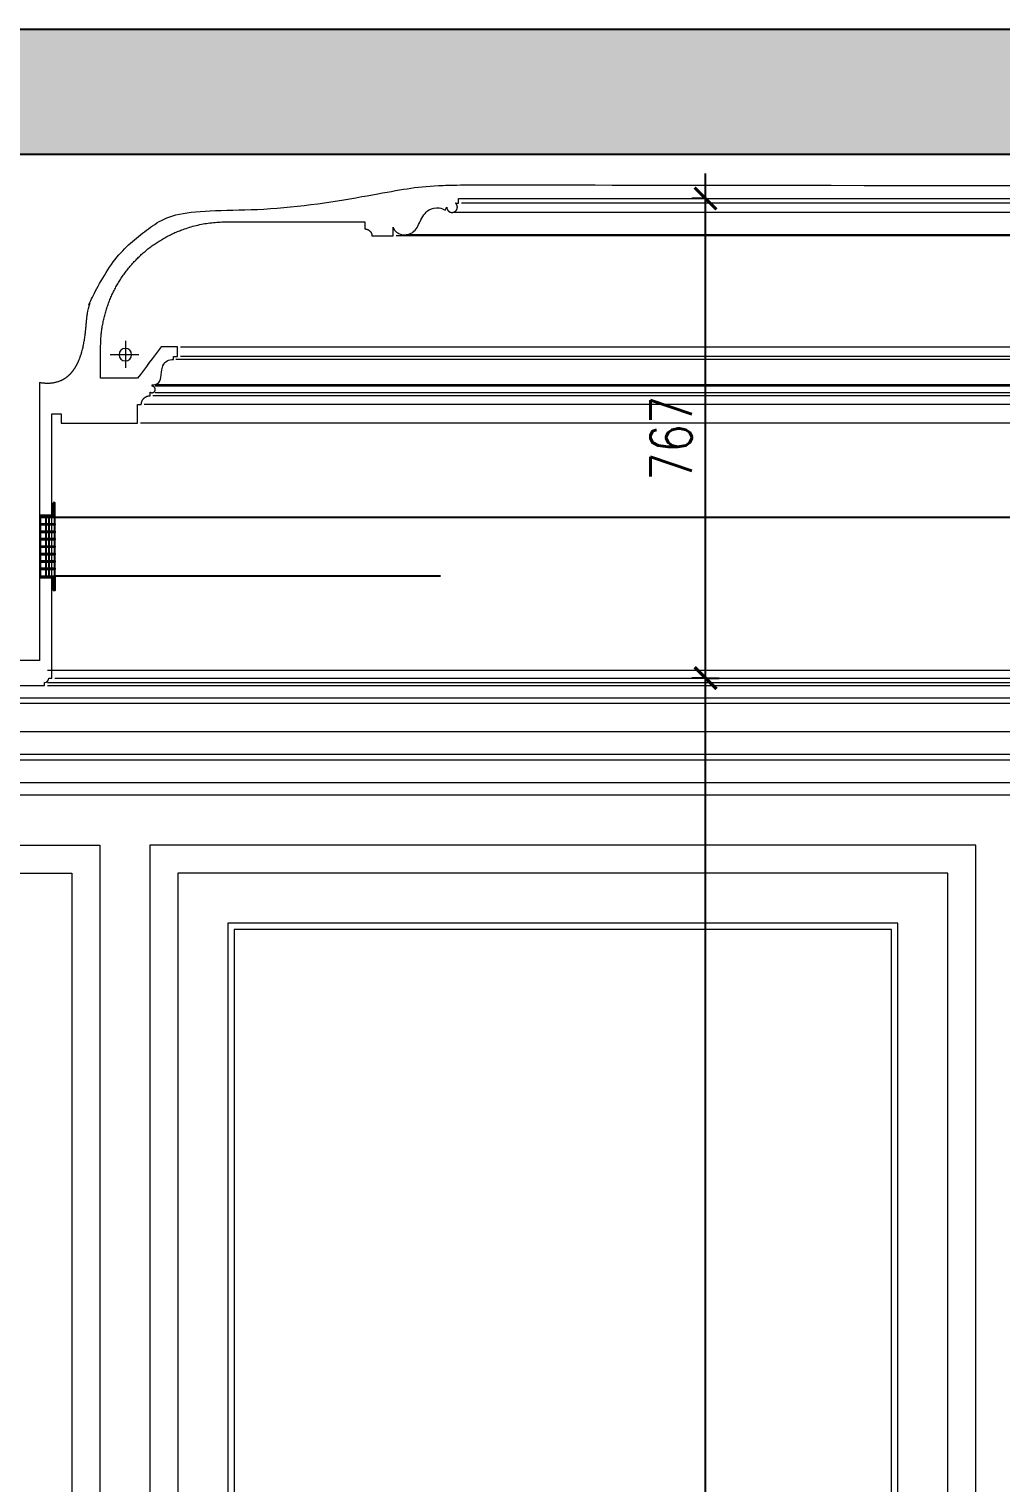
# Model space of a CAD drawing. Header units: millimetres. Extents: x -10942 to 92711, y -16583 to 30009.
# Drawn here: x 40474 to 42029, y 20887 to 23212 of the extents above; entities that cross this region are included whole.
import ezdxf

# ---------------------------------------------------------------- set-up
doc = ezdxf.new("R2010")
doc.units = ezdxf.units.MM
doc.header["$LTSCALE"] = 1000
doc.header["$MEASUREMENT"] = 0
doc.linetypes.add('HIDDEN', pattern=[0.375, 0.25, -0.125])
for name, color, linetype in [('8', 8, 'Continuous'), ('A-DIM', 9, 'Continuous'), ('FURNITURE', 200, 'Continuous'), ('Layer3', 3, 'Continuous'), ('Layer7', 8, 'Continuous'), ('LIGHT', 8, 'Continuous'), ('METAL', 5, 'Continuous'), ('PROJECTION', 8, 'Continuous')]:
    doc.layers.add(name, color=color, linetype=linetype)
doc.layers.add('GRC', color=41, linetype='Continuous', lineweight=0)
doc.layers.add('Lighting', color=5, linetype='Continuous', lineweight=0)
doc.styles.add('ST9', font='romans.shx', dxfattribs={"width": 0.8})
doc.dimstyles.new('DIM-20', dxfattribs={"dimscale": 1000, "dimtxt": 0.044, "dimasz": 0.035, "dimexe": 0.022, "dimexo": 0.022, "dimgap": 0.022, "dimtad": 1, "dimdec": 0, "dimzin": 0, "dimdsep": 46, "dimtxsty": 'ST9', "dimblk1": 'ARCHTICK', "dimblk2": 'ARCHTICK', "dimsah": 1, "dimcen": 0.08800000000000001, "dimdle": 0.04, "dimclrd": 256, "dimclre": 256, "dimclrt": 3, "dimadec": 0, "dimazin": 0, "dimtfac": 1, "dimtdec": 0, "dimtix": 1, "dimtofl": 0, "dimtmove": 1, "dimatfit": 3, "dimldrblk": 'CLOSED', "dimfxl": 1, "dimtolj": 1, "dimtzin": 0, "dimarcsym": 0})

# ---------------------------------------------------------------- blocks, each defined once
blk = doc.blocks.new('DIFFUSER SEC')
at = {"layer": 'FURNITURE', "color": 251, "linetype": 'Continuous', "lineweight": 0}
for p, q in [((55028.50211812685, -20119.84090920478), (55028.50211812685, -20213.84090920665)), ((55051.50211812708, -20119.84090920478), (55051.50211812708, -20213.84090920665))]:
    blk.add_line(p, q, dxfattribs=at)
at = {"layer": 'METAL'}
for points in [[(55048.50211812684, -20096.84090920664), (55048.50211812684, -20116.84090920665), (55028.50211812685, -20116.84090920665), (55028.50211812685, -20119.84090920478), (55051.50211812708, -20119.84090920478), (55051.50211812708, -20096.84090920664), (55048.50211812684, -20096.84090920664)], [(55048.50211812684, -20236.84090920665), (55048.50211812684, -20216.84090920664), (55028.50211812685, -20216.84090920664), (55028.50211812685, -20213.84090920665), (55051.50211812708, -20213.84090920665), (55051.50211812708, -20236.84090920665), (55048.50211812684, -20236.84090920665)]]:
    blk.add_lwpolyline(points, dxfattribs=at)
for points in [[(55028.50211812685, -20130.21590920665), (55051.50211812708, -20130.21590920665), (55051.50211812708, -20132.21590920664), (55028.50211812685, -20132.21590920664)], [(55028.50211812685, -20142.09090920478), (55051.50211812708, -20142.09090920478), (55051.50211812708, -20144.09090920664), (55028.50211812685, -20144.09090920664)], [(55028.50211812685, -20153.96590920664), (55051.50211812708, -20153.96590920664), (55051.50211812708, -20155.96590920664), (55028.50211812685, -20155.96590920664)], [(55028.50211812685, -20165.84090920664), (55051.50211812708, -20165.84090920664), (55051.50211812708, -20167.84090920664), (55028.50211812685, -20167.84090920664)], [(55028.50211812685, -20177.71590920665), (55051.50211812708, -20177.71590920665), (55051.50211812708, -20179.71590920665), (55028.50211812685, -20179.71590920665)], [(55028.50211812685, -20189.59090920664), (55051.50211812708, -20189.59090920664), (55051.50211812708, -20191.59090920664), (55028.50211812685, -20191.59090920664)], [(55028.50211812685, -20201.46590920664), (55051.50211812708, -20201.46590920664), (55051.50211812708, -20203.46590920664), (55028.50211812685, -20203.46590920664)]]:
    blk.add_lwpolyline(points, close=True, dxfattribs=at)
at = {"layer": 'PROJECTION'}
for p, q in [((55037.50211812684, -20130.21590920665), (55037.50211812684, -20119.84090920478)), ((55037.50211812684, -20142.09090920478), (55037.50211812684, -20132.21590920664)), ((55042.50211812707, -20130.21590920665), (55042.50211812707, -20119.84090920478)), ((55042.50211812707, -20142.09090920478), (55042.50211812707, -20132.21590920664)), ((55037.50211812684, -20153.96590920664), (55037.50211812684, -20144.09090920664)), ((55037.50211812684, -20165.84090920664), (55037.50211812684, -20155.96590920664)), ((55042.50211812707, -20153.96590920664), (55042.50211812707, -20144.09090920664)), ((55042.50211812707, -20165.84090920664), (55042.50211812707, -20155.96590920664)), ((55037.50211812684, -20177.71590920665), (55037.50211812684, -20167.84090920664)), ((55037.50211812684, -20189.59090920664), (55037.50211812684, -20179.71590920665)), ((55042.50211812707, -20177.71590920665), (55042.50211812707, -20167.84090920664)), ((55042.50211812707, -20189.59090920664), (55042.50211812707, -20179.71590920665)), ((55037.50211812684, -20201.46590920664), (55037.50211812684, -20191.59090920664)), ((55037.50211812684, -20213.84090920665), (55037.50211812684, -20203.46590920664)), ((55042.50211812707, -20201.46590920664), (55042.50211812707, -20191.59090920664)), ((55042.50211812707, -20213.84090920665), (55042.50211812707, -20203.46590920664))]:
    blk.add_line(p, q, dxfattribs=at)
blk = doc.blocks.new('light')
at = {"layer": 'Lighting'}
for p, q in [((111358.1842062905, -7170.462531378143), (111358.1842062905, -7213.426883748907)), ((111336.8594257145, -7192.390736515168), (111382.3159787284, -7192.390736515168))]:
    blk.add_line(p, q, dxfattribs=at)
blk.add_circle((111358.1842062905, -7192.390736515168), 9.950555596267805, dxfattribs=at)
blk = doc.blocks.new('section ceiling a')
at = {"layer": 'GRC', "elevation": 6.413481562e-07}
blk.add_lwpolyline([(372298.3244326746, 131338.5033279723), (372298.3244316831, 130893.5033285338), (371668.3244316168, 130893.5033285338), (371668.3244437692, 130853.5033295605), (371862.9977658744, 130853.5033887043), (371862.9977658744, 130853.5033876036), (371862.9977658744, 130853.5033876036), (371890.9266986794, 130853.5033876036), (371890.9266986795, 130858.5033876037, 0.4136143785872561), (371897.9977664914, 130865.5744554154), (371902.9977664912, 130865.5744554154), (371902.9977664914, 130870.5744554154), (372218.3244321503, 130870.574456516), (372218.3244321502, 130865.574456516), (372223.3244321503, 130865.5744565161, 0.4136143785872561), (372230.3954999621, 130858.5033887041), (372230.3954999621, 130853.5033887041), (372306.2533639204, 130853.5033295605), (372306.2533639204, 130853.5033295605), (372306.2533639206, 130858.5033295605, 0.4136143785872561), (372313.3244317322, 130865.5743973724), (372318.3244317322, 130865.5743973724), (372318.3244325262, 131288.0897546507)], format="xyb", dxfattribs=at)
at = {"layer": 'GRC'}
for points, weights, knots in [([(372298.3244316832, 131338.5033281393, -5.904599757999999e-07), (372375.1645015003, 131325.4628364495, 5.318296739e-07), (372370.9059715214, 131427.0363968562, 5.318296739e-07), (372374.902282753, 131446.6401077306, 5.318296739e-07), (372380.9965539376, 131490.0202568257, 5.318296739e-07), (372412.2294363775, 131531.1172728374, 5.318296739e-07), (372449.7610870189, 131567.1726721329, 5.318296739e-07), (372482.3535982718, 131592.1365844602, 6.300071677e-07), (372520.0533331062, 131618.4302140341, 5.671489393e-07), (372606.3118436091, 131616.1524716439, 5.550035467e-07), (372785.2328615399, 131612.4916092409, 4.991450726e-07), (372854.475963156, 131652.1840588126, 5.318296739e-07), (372923.1925960354, 131653.5886117056, 5.311593045e-07), (372973.1807049523, 131653.5886117057, 5.243699933e-07), (373197.5546316424, 131653.5886117058, 4.488204643e-07), (376378.3070794686, 131653.5885986551, 4.945866308e-07)], [1, 1, 1, 1, 0.9492530216741316, 0.9492530216741316, 1, 0.9492530216741316, 0.9492530216741316, 1, 1, 1, 1, 1, 1, 1], [0.6724186938435773, 0.6724186938435773, 0.6724186938435773, 0.6724186938435773, 1.619397948669755, 1.619397948669755, 1.619397948669755, 2.404796112067741, 2.404796112067741, 2.404796112067741, 3.190194275465501, 3.190194275465501, 3.190194275465501, 4.002694275465272, 4.002694275465272, 4.002694275465272, 4.856497734762342, 4.856497734762342, 4.856497734762342, 4.856497734762342]), ([(372396.2573222022, 131345.116488292, 5.318296739e-07), (372396.2573222023, 131361.7831549589, 5.318296739e-07), (372396.2573222022, 131378.4498216255, 5.318296739e-07), (372396.2573222022, 131395.1164882923, 5.318296739e-07), (372396.2573222022, 131448.8687087051, 5.318296739e-07), (372416.8274064073, 131498.5292849715, 5.318296739e-07), (372454.8359659651, 131536.5378445295, 5.318296739e-07), (372492.8445255228, 131574.5464040872, 5.318296739e-07), (372542.5051017893, 131595.116488292, 5.318296739e-07), (372596.2573222024, 131595.116488292, 5.318296739e-07), (372670.5191473751, 131595.116488292, 5.318296739e-07), (372744.7809725481, 131595.116488292, 5.318296739e-07), (372819.0427977209, 131595.116488292, 5.318296739e-07)], [1, 1, 1, 1, 0.9492530216741316, 0.9492530216741316, 1, 0.9492530216741316, 0.9492530216741316, 1, 1, 1, 1], [1219.098881602295, 1219.098881602295, 1219.098881602295, 1219.098881602295, 1220.098881602295, 1220.098881602295, 1220.098881602295, 1220.884279765693, 1220.884279765693, 1220.884279765693, 1221.669677929091, 1221.669677929091, 1221.669677929091, 1222.669677929091, 1222.669677929091, 1222.669677929091, 1222.669677929091])]:
    blk.add_rational_spline(points, weights, degree=3, knots=knots, dxfattribs=at)
for points in [[(372947.561670499, 131613.6527546642, 5.318296739e-07), (372948.3551365269, 131615.3624369732, 5.318296739e-07), (372949.1486025549, 131617.0721192824, 5.318296739e-07), (372949.9420685827, 131618.7818015914, 5.318296739e-07)], [(372964.2539697628, 131625.0058072414, 5.318296739e-07), (372965.8502457488, 131625.0058072412, 5.318296739e-07), (372967.4465217351, 131625.0058072412, 5.318296739e-07), (372969.042797721, 131625.0058072413, 5.318296739e-07)], [(372969.042797721, 131632.616488292, 5.318296739e-07), (373005.0466228123, 131632.6164882919, 5.318296739e-07), (373041.0504479037, 131632.616488292, 5.318296739e-07), (376378.3070794686, 131632.61647524, 4.947808413e-07)], [(372969.042797721, 131625.0058072413, 5.318296739e-07), (372969.0427977209, 131627.5427009248, 5.318296739e-07), (372969.0427977209, 131630.0795946084, 5.318296739e-07), (372969.042797721, 131632.616488292, 5.318296739e-07)], [(372819.0427977209, 131595.116488292, 5.318296739e-07), (372819.0427977209, 131591.366488292, 5.318296739e-07), (372819.042797721, 131587.616488292, 5.318296739e-07), (372819.0427977209, 131583.8664882921, 5.318296739e-07)], [(372830.2927977218, 131572.616488292, 5.318296739e-07), (372841.5427977218, 131572.616488292, 5.318296739e-07), (372852.7927977217, 131572.6164882921, 5.318296739e-07), (372864.0427977218, 131572.6164882922, 5.318296739e-07)], [(372864.0427977218, 131572.6164882922, 5.318296739e-07), (372864.0427977218, 131577.3600143508, 5.318296739e-07), (372864.0427977218, 131582.1035404097, 5.318296739e-07), (372864.0427977218, 131586.8470664685, 5.318296739e-07)], [(372492.9948968095, 131395.1164882921, 5.318296739e-07), (372480.415705274, 131378.4498216253, 5.318296739e-07), (372467.8365137382, 131361.7831549586, 5.318296739e-07), (372455.2573222024, 131345.116488292, 5.318296739e-07)], [(372519.042797721, 131395.116488292, 5.318296739e-07), (372510.3601640839, 131395.116488292, 5.318296739e-07), (372501.6775304467, 131395.116488292, 5.318296739e-07), (372492.9948968095, 131395.1164882921, 5.318296739e-07)], [(372519.042797721, 131380.116488292, 5.318296739e-07), (372519.042797721, 131385.116488292, 5.318296739e-07), (372519.042797721, 131390.116488292, 5.318296739e-07), (372519.042797721, 131395.116488292, 5.318296739e-07)], [(372513.042797721, 131375.1164882922, 5.318296739e-07), (372513.042797721, 131376.7831549587, 5.318296739e-07), (372513.042797721, 131378.4498216254, 5.318296739e-07), (372513.0427977211, 131380.116488292, 5.318296739e-07)], [(372513.0427977211, 131380.116488292, 5.318296739e-07), (372515.042797721, 131380.116488292, 5.318296739e-07), (372517.0427977211, 131380.116488292, 5.318296739e-07), (372519.042797721, 131380.116488292, 5.318296739e-07)], [(372455.2573222024, 131345.116488292, 5.318296739e-07), (372435.5906555357, 131345.116488292, 5.318296739e-07), (372415.923988869, 131345.116488292, 5.318296739e-07), (372396.2573222022, 131345.116488292, 5.318296739e-07)], [(372475.2573222027, 131317.0897539532, 5.318296739e-07), (372475.2573222021, 131319.0897539534, 5.318296739e-07), (372475.2573222016, 131321.0897539539, 5.318296739e-07), (372475.2573222015, 131323.089753954, 5.318296739e-07)], [(372478.4918715947, 131332.3605790024, 5.318296739e-07), (372478.4918715947, 131333.027245669, 5.318296739e-07), (372478.4918715949, 131333.6939123356, 5.318296739e-07), (372478.4918715947, 131334.3605790023, 5.318296739e-07)], [(372455.2573222025, 131273.0897539531, 5.318296739e-07), (372455.2573222026, 131283.0897539531, 5.318296739e-07), (372455.2573222025, 131293.0897539531, 5.318296739e-07), (372455.2573222024, 131303.0897539532, 5.318296739e-07)], [(372455.2573222024, 131303.0897539532, 5.318296739e-07), (372457.2573222025, 131303.0897539531, 5.318296739e-07), (372459.2573222024, 131303.0897539531, 5.318296739e-07), (372461.2573222025, 131303.0897539531, 5.318296739e-07)], [(372318.3244316049, 131288.0897546506, 4.946963226e-07), (372323.3244316048, 131288.0897546506, 4.946963226e-07), (372328.3244316048, 131288.0897546507, 4.946963226e-07), (372333.3244316047, 131288.0897546505, 4.946963226e-07)], [(372333.3244316047, 131288.0897546505, 4.946963226e-07), (372333.3244316047, 131283.0897546506, 4.946963226e-07), (372333.3244316047, 131278.0897546506, 4.946963226e-07), (372333.3244316047, 131273.0897546505, 4.946963226e-07)], [(372333.3244316047, 131273.0897546505, 4.946963226e-07), (372401.9239888717, 131273.0897539526, 5.318296739e-07), (372428.5906555371, 131273.089753953, 5.318296739e-07), (372455.2573222025, 131273.0897539531, 5.318296739e-07)]]:
    blk.add_open_spline(points, degree=3, dxfattribs=at)
for points, weights in [([(372949.9420685827, 131618.7818015914, 5.318296739e-07), (372949.9420685825, 131614.7350380988, 5.318296739e-07), (372952.4242817957, 131611.5389604507, 5.318296739e-07), (372956.3451168933, 131610.5372883968, 5.318296739e-07)], [1, 0.8598574150774512, 0.8598574150774512, 1]), ([(372965.9179845236, 131614.7003678834, 5.318296739e-07), (372967.8589879713, 131618.2512551504, 5.318296739e-07), (372967.2139140583, 131622.2462738506, 5.318296739e-07), (372964.2539697628, 131625.0058072414, 5.318296739e-07)], [1, 0.8598574150774515, 0.8598574150774515, 1]), ([(372956.3451168933, 131610.5372883968, 5.318296739e-07), (372960.265951991, 131609.535616343, 5.318296739e-07), (372963.9769810766, 131611.1494806161, 5.318296739e-07), (372965.9179845236, 131614.7003678834, 5.318296739e-07)], [1, 0.8598574150774512, 0.8598574150774512, 1]), ([(372819.0427977209, 131583.8664882921, 5.318296739e-07), (372825.6328951443, 131583.8664882917, 5.318296738999999e-07), (372830.2927977211, 131579.2065857152, 5.318296738999999e-07), (372830.2927977218, 131572.616488292, 5.318296739e-07)], [1, 0.8047378541597044, 0.8047378541597044, 1]), ([(372461.2573222025, 131303.0897539531, 5.318296739e-07), (372461.2573222024, 131311.2907640799, 5.318296739e-07), (372467.0563120759, 131317.0897539532, 5.318296739e-07), (372475.2573222027, 131317.0897539532, 5.318296739e-07)], [1, 0.8047378541243704, 0.8047378541243704, 1]), ([(372475.2573222015, 131323.089753954, 5.318296739e-07), (372477.1093928682, 131321.6182753295, 5.318296739000001e-07), (372479.4733329274, 131321.5334078228, 5.318296739000001e-07), (372481.4261543015, 131322.8682875099, 5.318296739e-07)], [1, 0.8698517369954641, 0.8698517369954641, 1]), ([(372483.459607819, 131328.6965465692, 5.318296739e-07), (372482.761006203, 131330.9564958782, 5.318296739000001e-07), (372480.8573345721, 131332.3605790022, 5.318296739000001e-07), (372478.4918715947, 131332.3605790024, 5.318296739e-07)], [1, 0.8698517369954641, 0.8698517369954641, 1]), ([(372481.4261543015, 131322.8682875099, 5.318296739e-07), (372483.3789756757, 131324.2031671969, 5.318296739000001e-07), (372484.158209435, 131326.4365972599, 5.318296739000001e-07), (372483.459607819, 131328.6965465692, 5.318296739e-07)], [1, 0.8698517369954641, 0.8698517369954641, 1])]:
    blk.add_rational_spline(points, weights, degree=3, dxfattribs=at)
for points, knots in [([(372864.0427977218, 131586.8470664685, 5.318296739e-07), (372864.5442106798, 131585.1199250257, 5.318296739e-07), (372867.085617959, 131580.9088978505, 5.318296739e-07), (372876.4926028484, 131572.6324022162, 5.318296739e-07), (372898.3792456209, 131575.3134060354, 5.318296739e-07), (372907.2330629043, 131596.8526313614, 5.318296739e-07), (372918.1043991648, 131615.1855585168, 5.318296739e-07), (372936.0310547852, 131619.268167162, 5.318296739e-07), (372944.8177853693, 131615.826871368, 5.318296739e-07), (372947.561670499, 131613.6527546642, 5.318296739e-07)], [1227.240474255736, 1227.240474255736, 1227.240474255736, 1227.240474255736, 1263.209530498461, 1323.3950930478, 1470.775086813921, 1611.888659296683, 1766.488266868515, 1876.411688970276, 1946.4279415051, 1946.4279415051, 1946.4279415051, 1946.4279415051]), ([(372478.4918715947, 131334.3605790023, 5.318296739e-07), (372481.4698652155, 131334.3605790022, 5.318296739e-07), (372488.8065722022, 131335.7244469976, 5.318296739e-07), (372494.2227453464, 131348.2238680122, 5.318296739e-07), (372493.1161341481, 131360.8354829831, 5.318296739e-07), (372499.699426813, 131372.2411299147, 5.318296739e-07), (372507.6354141344, 131375.1657379692, 5.318296739e-07), (372512.0202647696, 131375.116488292, 5.318296739e-07), (372513.042797721, 131375.1164882922, 5.318296739e-07)], [12.38377006169501, 12.38377006169501, 12.38377006169501, 12.38377006169501, 191.0633873141605, 414.9684746669332, 742.9895269555243, 949.4492886266192, 1151.746904522035, 1213.098881602295, 1213.098881602295, 1213.098881602295, 1213.098881602295])]:
    blk.add_open_spline(points, degree=3, knots=knots, dxfattribs=at)
at = {"layer": 'LIGHT', "xscale": -1, "rotation": 359.9999999999999}
blk.add_blockref('light', (483794.0389628976, 138575.1400403327, 7.460644199e-07), dxfattribs=at)
blk = doc.blocks.new('_ARCHTICK')
at = {"color": 0, "linetype": 'ByBlock', "const_width": 0.15}
blk.add_lwpolyline([(-0.5, -0.5), (0.5, 0.5)], dxfattribs=at)
blk = doc.blocks.new('*D208')
at = {"layer": 'A-DIM', "lineweight": -2, "transparency": 16777216}
for p, q in [((41555.88045579666, 18822.05420349707), (41555.88045579666, 22214.12563307264)), ((41558.81358711718, 22174.12563307264), (41577.88045579666, 22174.12563307264)), ((41558.81358089385, 18862.05420349707), (41577.88045579666, 18862.05420349707))]:
    blk.add_line(p, q, dxfattribs=at)
at = {"layer": 'Defpoints', "color": 0, "transparency": 16777216}
for p in [(41536.81358711718, 22174.12563307263, 4.455532314767041e-07), (41555.88045579666, 22174.12563307263), (41536.81358089386, 18862.05420349707, 9.944884717773625e-07)]:
    blk.add_point(p, dxfattribs=at)
at = {"layer": 'A-DIM', "lineweight": -2, "transparency": 16777216, "xscale": 35, "yscale": 35, "zscale": 35}
for p, rotation in [((41555.88045579666, 22174.12563307264), 90), ((41555.88045579666, 18862.05420349707), 270)]:
    blk.add_blockref('_ARCHTICK', p, dxfattribs=dict(at, rotation=rotation))
at = {"layer": 'A-DIM', "color": 3, "transparency": 16777216, "insert": (41500.88045579667, 20518.08991828485), "char_height": 66, "attachment_point": 5, "rotation": 90.00000000000001, "style": 'ST9'}
blk.add_mtext('\\A1;3312', dxfattribs=at)
blk = doc.blocks.new('_CLOSED')
at = {"color": 0, "linetype": 'ByBlock'}
for p, q in [((-1, 0.1666666666666666), (0, 0)), ((-1, 0.1666666666666666), (-1, -0.1666666666666666)), ((0, 0), (-1, -0.1666666666666666)), ((0, 0), (-1, 0))]:
    blk.add_line(p, q, dxfattribs=at)
blk = doc.blocks.new('*D209')
at = {"layer": 'A-DIM', "lineweight": -2, "transparency": 16777216}
for p, q in [((41555.88045579713, 22134.12563307281), (41555.88045579713, 22981.16770790669)), ((41555.8804587585, 22941.16770790669), (41533.88045579713, 22941.16770790669)), ((41555.88045579632, 22174.12563307281), (41533.88045579713, 22174.12563307281))]:
    blk.add_line(p, q, dxfattribs=at)
at = {"layer": 'Defpoints', "color": 0, "transparency": 16777216}
for p in [(41555.88045579714, 22941.16770790669), (41577.88045875851, 22941.16770790669, 3.246150841207294e-07), (41577.88045579633, 22174.12563307281)]:
    blk.add_point(p, dxfattribs=at)
at = {"layer": 'A-DIM', "lineweight": -2, "transparency": 16777216, "xscale": 35, "yscale": 35, "zscale": 35}
for p, rotation in [((41555.88045579713, 22941.16770790669), 90), ((41555.88045579713, 22174.12563307281), 270)]:
    blk.add_blockref('_ARCHTICK', p, dxfattribs=dict(at, rotation=rotation))
at = {"layer": 'A-DIM', "color": 3, "transparency": 16777216, "insert": (41500.88045579714, 22557.64667048975), "char_height": 66, "attachment_point": 5, "rotation": 90.00000000000001, "style": 'ST9'}
blk.add_mtext('\\A1;767', dxfattribs=at)

msp = doc.modelspace()

# ---------------------------------------------------------------- hatches: boundary and pattern name
at = {"layer": 'Layer7'}
h = msp.add_hatch(dxfattribs=at)
h.set_pattern_fill('AR-CONC', color=256, scale=10, angle=1.431249606658583e-14, style=0)
h.set_pattern_definition([(49.99999999999999, (21065.79316612787, 29289.30247559061), (71.72601826007535, -6.275213498259493), [7.5, -82.5]), (355, (21065.79316612787, 29289.30247559061), (-13.87513336130002, 75.2192133700012), [6, -66]), (100.4514, (21071.77033412788, 29288.77954159066), (57.85093817140212, 68.94395420609538), [6.374018999999995, -70.11421119999994]), (46.18420000000007, (21065.79316612793, 29309.30247559061), (106.7241048625644, -16.55190143290177), [11.24999999999999, -123.7499999999999]), (96.6356, (21074.68684062787, 29307.92314489064), (93.46627055487029, 97.41178709004419), [9.561028799999997, -105.1713]), (351.1842000000001, (21065.79316612793, 29309.30247559061), (93.46619451336268, 97.41186009253252), [8.999999999999998, -98.99999999999999]), (21.00000000000002, (21075.79316612793, 29304.30247559061), (59.69070521184616, -40.26188906653387), [7.499999999999999, -82.49999999999999]), (326, (21075.79316612793, 29304.30247559061), (24.33153319215815, 72.51500450468531), [6, -66]), (71.45140000000006, (21080.76738942793, 29300.94731499063), (84.02226285814899, 32.25304967099527), [6.374018999999997, -70.1142112]), (37.50000000000004, (21065.79316612787, 29289.30247559061), (1.215985531729055, 33.28938538313115), [0, -65.19999999999999, 0, -67, 0, -66.25]), (7.500000000000014, (21065.79316612787, 29289.30247559061), (26.30695374421485, 39.44117118823605), [0, -38.2, 0, -63.7, 0, -25.25]), (327.5, (21043.49316612788, 29289.30247559061), (53.3822436172409, -2.255487173437961), [0, -25, 0, -77.99999999999997, 0, -103.5]), (317.5, (21033.49316612788, 29289.30247559067), (58.31861693423861, 10.01049823323179), [0, -32.5, 0, -51.79999999999999, 0, -73.5])])
h.paths.add_polyline_path([(39270.24137661385, 23212.05420353852), (39270.24137661379, 23012.05420353852), (49875.03698979708, 23012.05420353852), (49875.03698979708, 23212.05420353852)])

# ---------------------------------------------------------------- linework, layer by layer
at = {"layer": '8', "linetype": 'HIDDEN', "ltscale": 20, "elevation": 5.50582695359656e-06}
msp.add_lwpolyline([(48632.01218998851, 22337.3833153111), (40515.04689543974, 22337.38329969032), (40515.04689543974, 22431.38329942914), (48632.01218998863, 22431.38331531303)], close=True, dxfattribs=at)
at = {"layer": 'GRC', "lineweight": 0}
for p, q in [((47984.29382452654, 22933.55703091988, 5.39630847129656e-06), (41165.76525646448, 22933.55703091994, 5.39630847129656e-06)), ((47994.12102892052, 22918.85810328042, 5.39630847129656e-06), (41154.40962393855, 22918.85810328042, 5.39630847129656e-06)), ((48089.2938245259, 22881.1677119708, 5.39630847129656e-06), (41060.7652605293, 22881.16771197075, 5.39630847129656e-06)), ((48068.74665454053, 22883.121432924, 5.39630847129656e-06), (41076.75030202302, 22883.12143292406, 5.39630847129656e-06)), ((48434.90614339325, 22703.57499538432, 5.501024734996561e-06), (40715.76526103151, 22703.57499538426, 5.493337470896561e-06)), ((48441.31773565226, 22683.66771193303, 5.511342504196561e-06), (40708.74107300898, 22683.66771129012, 5.81766332129656e-06)), ((48434.29382453108, 22688.66771197086, 5.49304515649656e-06), (40715.76526103145, 22688.66771197075, 5.48788768679656e-06)), ((48478.11019044783, 22625.64094315813, 5.51124646149656e-06), (40671.94842718221, 22625.64094251237, 5.81889540569656e-06)), ((48474.83865706256, 22642.91180313134, 5.51126110929656e-06), (40675.21433490515, 22642.91180248588, 5.81877549569656e-06)), ((48474.84475065768, 22640.9118026378, 5.513970813896561e-06), (40675.21719459159, 22640.91180189472, 5.868011518996559e-06)), ((48478.0793000508, 22630.51272333233, 5.51101333769656e-06), (40675.266817278, 22630.51272268634, 5.818776879196561e-06)), ((48492.07655155042, 22611.91837662808, 5.51118249589656e-06), (40657.98253399151, 22611.9183759811, 5.81936891979656e-06)), ((48498.07930004521, 22581.64097763179, 5.39630847129656e-06), (40651.97978372482, 22581.64097763185, 3.86298816509656e-06)), ((40502.97582721006, 22187.05454478046, 4.48650565479656e-06), (48647.08325830643, 22187.05455323932, 5.50582695359656e-06)), ((40502.97582723084, 22167.05454478046, 4.48650565479656e-06), (48647.08325832715, 22167.05455323943, 5.50582695359656e-06)), ((40502.97582723084, 22162.05454478046, 4.48650565479656e-06), (48647.08325832721, 22162.05455323943, 5.50582695359656e-06)), ((40515.04689504293, 22174.12561263778, 4.491994284596561e-06), (48635.01219051558, 22174.12562105112, 5.50582695359656e-06)), ((49130.33884373738, 22142.05460551026, 5.50582695359656e-06), (40019.71838757541, 22142.05391064647, 4.60681913969656e-06)), ((49130.33884373732, 22133.35464021889, 5.50582695359656e-06), (40019.7183875753, 22133.35464021889, 4.60680341489656e-06)), ((49138.9689141183, 22088.08194624732, 5.50582695359656e-06), (40011.0883171946, 22088.0819462472, 4.60661800769656e-06)), ((49215.94262019545, 22043.08423320734, 5.50582695359656e-06), (39934.11461111729, 22043.08423320734, 5.50582695359656e-06)), ((49215.94262019551, 22051.72524734359, 5.50582695359656e-06), (39939.01461599936, 22051.72455108241, 4.60504562069656e-06)), ((49227.95557407703, 22006.85424551717, 5.50582695359656e-06), (39922.1016572357, 22006.85497880011, 5.50582695359656e-06)), ((49249.84952174389, 21987.05467090558, 5.50582695359656e-06), (39900.2077095689, 21987.05467090552, 5.50582695359656e-06))]:
    msp.add_line(p, q, dxfattribs=at)
at = {"layer": 'GRC', "lineweight": 0, "elevation": 4.462596440762281e-06}
for points in [[(40586.87275149033, 19121.80437409179), (39720.24344430445, 19122.05437409168), (39720.24344430433, 21907.05467090552), (40586.87275149027, 21907.05467090558)], [(41988.61093725765, 21907.05467090558), (40666.87275149033, 21907.05467090558), (40666.87275149033, 19122.05420353054), (41988.61093725765, 19122.0542035306)], [(40541.87275149027, 19167.05393516569), (39765.24344430433, 19167.05437409173), (39765.24344430439, 21862.05467090558), (40541.87275149033, 21862.05467090558)], [(41943.6109372577, 21862.05467090558), (40711.87275149027, 21862.05467090552), (40711.87275149027, 19167.05420353048), (41943.6109372577, 19167.05176561238)], [(41863.6109372577, 21782.05467090552), (40791.87275149021, 21782.05467090552), (40791.87275149027, 19247.05420353054), (41863.6109372577, 19247.0542035306)], [(41853.6109372577, 21772.05467090546), (40801.87275149027, 21772.05467090552), (40801.87275149027, 19257.0542035306), (41853.6109372577, 19257.05420353054)]]:
    msp.add_lwpolyline(points, close=True, dxfattribs=at)
at = {"layer": 'Layer3'}
for p, q in [((39270.24137661385, 23212.05420353852, 3.46383077819656e-06), (49875.03698979708, 23212.05420353852, 1.47945297619656e-06)), ((39270.24137661379, 23012.05420353852, 3.46383077819656e-06), (49875.03698979708, 23012.05420353852, 3.46383077819656e-06))]:
    msp.add_line(p, q, dxfattribs=at)

# ---------------------------------------------------------------- block references
for name, p in [('section ceiling a', (-331808.0567572446, -108691.4487763598, 4.86447879739656e-06)), ('DIFFUSER SEC', (-14536.45522268716, 42551.22420889698, 4.58809281859656e-06))]:
    msp.add_blockref(name, p)

# ---------------------------------------------------------------- dimensions: what is measured, and where the dimension line sits
at = {"layer": 'A-DIM'}
for base, p1, p2, picture, middle in [((41555.88045579714, 22941.16770790669, -1.759603161380624e-06), (41577.88045579632, 22174.12563307281, -1.759603161380624e-06), (41577.8804587585, 22941.16770790669, -1.434988077259895e-06), '*D209', (41500.88045579714, 22557.64667048975, -1.759603161380624e-06)), ((41555.88045579666, 22174.12563307263, -1.759603161380624e-06), (41536.81358089385, 18862.05420349707, -7.651146896032616e-07), (41536.81358711718, 22174.12563307263, -1.31404992990392e-06), '*D208', (41500.88045579667, 20518.08991828485, -1.759603161380624e-06))]:
    dim = msp.add_linear_dim(base=base, p1=p1, p2=p2, angle=90, dimstyle='DIM-20', override={"dimtxt": 0.066}, dxfattribs=at)
    dim.commit()
    dim.dimension.update_dxf_attribs({"geometry": picture, "text_midpoint": middle})

doc.saveas('drawing.dxf')
